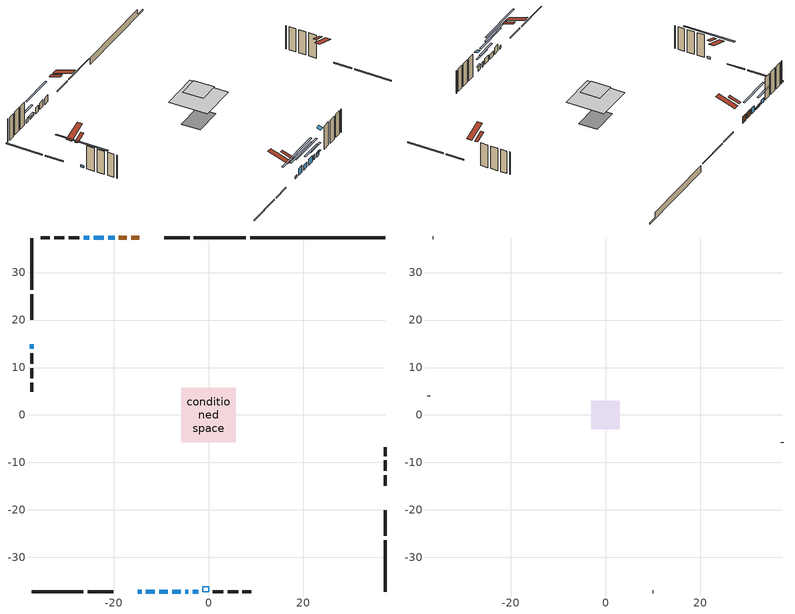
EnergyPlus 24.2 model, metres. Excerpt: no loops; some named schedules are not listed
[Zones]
conditioned space
 floor adiabatic (AdiabaticFloorConstruction): -5.78,-5.78 -5.78,5.78 5.78,5.78 5.78,-5.78 z6.1
 floor foundation (Slab1 construction): -4.27,-2.86 -4.27,2.86 4.27,2.86 4.27,-2.86 z-0.86
 wall outside (RimJoist1 construction): 7.86,37.29 -3.06,37.29 / -37.29,-37.29 -26.37,-37.29 / -37.29,37.29 -37.29,26.37 / 37.29,-37.29 37.29,-26.37 z1.22:1.52
 wall outside (RimJoist3 construction): -3.99,37.29 -9.33,37.29 / -25.44,-37.29 -20.1,-37.29 / -37.29,25.44 -37.29,20.1 / 37.29,-25.44 37.29,-20.1 z1.22:1.52
 wall outside (AdiabaticWallConstruction 1): -14.57,37.29 -16.25,37.29 / -17.18,37.29 -18.86,37.29 z1.22:3.25
 wall outside (AdiabaticWallConstruction): -19.79,37.29 -21.11,37.29 / -7.65,-37.29 -5.82,-37.29 z1.22:3.05; -14.86,-37.29 -14.1,-37.29 z1.22:1.98; -37.29,14.86 -37.29,13.94 z1.22:1.83; -13.17,-37.29 -11.34,-37.29 z1.22:3.35; -10.41,-37.29 -8.58,-37.29 z1.22:2.74; -22.03,37.29 -24.17,37.29 z1.22:1.78; -4.9,-37.29 -4.29,-37.29 z1.22:2.75; -25.1,37.29 -26.32,37.29 / -3.36,-37.29 -2.14,-37.29 z1.22:2.44
 wall outside (Wall1 construction): -27.25,37.29 -29.44,37.29 / 0.94,-37.29 3.14,-37.29 / -37.29,13.02 -37.29,10.82 / 37.29,-14.86 37.29,-12.66 z1.22:8.54
 wall outside (Wall2 construction): -30.37,37.29 -32.53,37.29 / 4.07,-37.29 6.23,-37.29 / -37.29,9.89 -37.29,7.73 / 37.29,-11.73 37.29,-9.57 z1.22:8.54
 wall outside (Wall3 construction): -33.46,37.29 -35.33,37.29 / 7.16,-37.29 9.02,-37.29 / -37.29,6.8 -37.29,4.93 / 37.29,-8.64 37.29,-6.78 z1.22:8.54
 wall foundation (FoundationWall1 construction): 8.79,37.29,-0.86 8.79,37.29,1.22 34.44,37.29,1.22 34.44,37.29,-0.38 37.29,37.29,-0.38 37.29,37.29,-0.86
 window (WindowConstruction): -19.79,37.29 -21.11,37.29 z1.22:3.05
 window (WindowConstruction 8): -14.86,-37.29 -14.1,-37.29 z1.22:1.98
 window (WindowConstruction 9): -37.29,14.86 -37.29,13.95 z1.22:1.83
 window (WindowConstruction 1): -13.17,-37.29 -11.34,-37.29 z1.22:3.35
 window (WindowConstruction 2): -10.41,-37.29 -8.58,-37.29 z1.22:2.74
 window (WindowConstruction 3): -22.04,37.29 -24.17,37.29 z1.22:1.78
 window (WindowConstruction 4): -7.65,-37.29 -5.82,-37.29 z1.22:3.05
 window (WindowConstruction 5): -4.9,-37.29 -4.29,-37.29 z1.22:2.74
 window (WindowConstruction 6): -25.1,37.29 -26.32,37.29 z1.22:2.44
 window (WindowConstruction 7): -3.36,-37.29 -2.14,-37.29 z1.22:2.44
 door (Door): -14.57,37.29 -16.25,37.29 z1.22:3.25
 door (Door 1): -17.18,37.29 -18.86,37.29 z1.22:3.25
 ceiling adiabatic (AdiabaticFloorConstruction): 5.78,-5.78 5.78,5.78 -5.78,5.78 -5.78,-5.78 z6.1
 roof outside (Roof2 construction): -13.64,37.29,8.54 -13.64,33.88,9.67 -12.74,33.88,9.67 -12.74,37.29,8.54; -15.79,-37.29,8.54 -15.79,-33.88,9.67 -16.69,-33.88,9.67 -16.69,-37.29,8.54; -37.29,15.79,8.54 -33.88,15.79,9.67 -33.88,16.69,9.67 -37.29,16.69,8.54; 37.29,-15.79,8.54 33.88,-15.79,9.67 33.88,-16.69,9.67 37.29,-16.69,8.54
 roof outside (AdiabaticRoofConstruction): 0.01,-37.29,8.53 0.01,-36.13,8.92 -1.21,-36.13,8.92 -1.21,-37.29,8.53
 skylight (SkylightConstruction): 0.01,-37.29,8.54 0.01,-36.13,8.92 -1.21,-36.13,8.92 -1.21,-37.29,8.54
attic - vented
 floor to conditioned space (Floor1 construction Reversed): -3.03,-3.03 -3.03,3.03 3.03,3.03 3.03,-3.03 z8.54
 wall outside (Wall4 construction): -36.26,37.29 -36.36,37.29 / 9.95,-37.29 10.05,-37.29 / -37.29,4 -37.29,3.91 / 37.29,-5.85 37.29,-5.75 z1.22:8.54
 roof outside (Roof1 construction): -11.81,37.29,8.54 -11.81,31.39,10.5 -10.26,31.39,10.5 -10.26,37.29,8.54; -17.61,-37.29,8.54 -17.61,-31.39,10.5 -19.17,-31.39,10.5 -19.17,-37.29,8.54; -37.29,17.61,8.54 -31.39,17.61,10.5 -31.39,19.17,10.5 -37.29,19.17,8.54; 37.29,-17.61,8.54 31.39,-17.61,10.5 31.39,-19.17,10.5 37.29,-19.17,8.54
shading: -25.84,37.29 -15.06,37.29 -15.06,37.7 -25.84,37.7 z7.78; -6.73,-37.29 -22.23,-37.29 -22.23,-37.7 -6.73,-37.7 z9.35; -37.29,6.58 -37.29,22.23 -37.7,22.23 -37.7,6.58 z9.2; -6.61,-37.29 -17.9,-37.29 -17.9,-37.7 -6.61,-37.7 z8.08; -3.85,-37.29 -15.14,-37.29 -15.14,-37.7 -3.85,-37.7 z7.47; -24.37,37.29 -21.83,37.29 -21.83,37.7 -24.37,37.7 z1.98; -3.45,-37.29 -10.02,-37.29 -10.02,-37.7 -3.45,-37.7 z5.42; -1.91,-37.29 -7.27,-37.29 -7.27,-37.7 -1.91,-37.7 z5.12; -28.69,37.29 -22.73,37.29 -22.73,37.7 -28.69,37.7 z4.81; -1.94,-37.29 -3.56,-37.29 -3.56,-37.7 -1.94,-37.7 z2.64
[Building]
Building 1: Terrain=Suburbs
[Site:Location]
Toronto Intl AP_ON: Latitude {deg}=43.68; Longitude {deg}=-79.63; Time Zone {hr}=-5; Elevation {m}=173; Keep Site Location Information=Yes
[Site:GroundTemperature:Shallow]
4.59119, 2.66285, 2.50842, 3.42352, 7.09712, 10.7536, 13.9236, 15.9317, 16.1023, 14.4691, 11.3799, 7.83558
[Site:WaterMainsTemperature]
Calculation Method=Schedule; Temperature Schedule=mains temperature schedule
[Material] Roughness=Rough; Thermal Absorptance=0.9
Name | Thickness {m} | Conductivity {W/m-K} | Density {kg/m3} | Specific Heat {J/kg-K} | Solar Absorptance | Visible Absorptance
asphalt or fiberglass shingles | 0.00635 | 0.162714 | 1121.4 | 1465.45 | 0.4 | 0.4
asphalt or fiberglass shingles 1 | 0.00635 | 0.162714 | 1121.4 | 1465.45 | 0.7 | 0.7
ceiling loosefill ins | 0.0846667 | 0.0480833 | 16.02 | 1046.75 | 0.7 | 0.7
ceiling stud and cavity | 0.1397 | 0.111585 | 65.682 | 1177.47 | 0.7 | 0.7
concrete 4.0 in. | 0.1016 | 1.803125 | 2242.8 | 837.4 | 0.7 | 0.7
concrete 8.0 in. | 0.2032 | 1.803125 | 2242.8 | 837.4 | 0.7 | 0.7
door material | 0.04445 | 0.053851 | 512.64 | 1214.23 | 0.7 | 0.7
exterior vertical ins | 0.0125104 | 0.029427 | 32.04 | 1214.23 | 0.7 | 0.7
floor covering | 0.0127 | 0.0433444 | 54.468 | 1339.84 | 0.6 | 0.6
floor rigid ins; roof rigid ins 1; wall rigid ins | 0.512978 | 0.029427 | 32.04 | 1214.23 | 0.7 | 0.7
floor stud and cavity | 0.1397 | 1.75129 | 37.0049 | 1207.88 | 0.7 | 0.7
furniture material conditioned space 1 | 0.1524 | 0.115458 | 640.8 | 1214.23 | 0.6 | 0.6
gypsum board | 0.0127 | 0.160291 | 801 | 837.4 | 0.6 | 0.6
gypsum board 1 | 0.0127 | 0.160291 | 801 | 837.4 | 0.7 | 0.7
osb sheathing 0.5 in. | 0.0127 | 0.115458 | 512.64 | 1214.23 | 0.7 | 0.7
osb sheathing 0.75 in. | 0.01905 | 0.115458 | 512.64 | 1214.23 | 0.7 | 0.7
osb sheathing 2.0 in. | 0.0508 | 0.115458 | 512.64 | 1214.23 | 0.7 | 0.7
rim joist stud and cavity | 0.0508 | 0.177588 | 50.32683 | 1063.81 | 0.6 | 0.6
rim joist stud and cavity 1 | 0.0508 | 0.029095 | 125.044 | 1163.47 | 0.6 | 0.6
roof rigid ins | 0.051816 | 0.029427 | 32.04 | 1214.23 | 0.7 | 0.7
roof stud and cavity | 0.2032 | 1.16821 | 78.34581 | 1123.46 | 0.7 | 0.7
roof stud and cavity 1 | 0.18415 | 1.78685 | 37.0049 | 1207.88 | 0.6 | 0.6
wall stud and cavity | 0.1397 | 0.116162 | 139.0536 | 1170.24 | 0.7 | 0.7
wall stud and cavity 1 | 0.1397 | 0.116675 | 139.0536 | 1170.24 | 0.7 | 0.7
wall stud and cavity 2 | 0.1397 | 0.117539 | 139.0536 | 1170.24 | 0.7 | 0.7
wall stud and cavity 3 | 0.0889 | 6.9971 | 50.32683 | 1063.81 | 0.6 | 0.6
wall stud and cavity 4 | 0.0889 | 0.380278 | 52.3479 | 1209.89 | 0.7 | 0.7
wall stud and cavity 5 | 0.0889 | 0.391764 | 83.0341 | 1211.67 | 0.7 | 0.7
wood siding | 0.0254 | 0.102417 | 544.68 | 1172.36 | 0.4 | 0.4
wood siding 1 | 0.00254 | 0.102417 | 544.68 | 1172.36 | 0.4 | 0.4
wood siding 2; wood siding 3; wood siding 4 | 0.0254 | 0.102417 | 544.68 | 1172.36 | 0.7 | 0.7
[WindowMaterial:SimpleGlazingSystem]
Name | U-Factor {W/m2-K} | Solar Heat Gain Coefficient
SkylightMaterial | 2.39311 | 0.6689
WindowMaterial | 2.90032 | 0.68
WindowMaterial 1 | 2.90486 | 0.61
WindowMaterial 2 | 2.89408 | 0.69
WindowMaterial 3 | 2.963916 | 0.63
WindowMaterial 4 | 2.8867 | 0.7
WindowMaterial 5 | 2.961077 | 0.63
WindowMaterial 6 | 2.92076 | 0.67
WindowMaterial 7 | 4.15289 | 0.66
WindowMaterial 8 | 4.20853 | 0.66
[Construction]
AdiabaticFloorConstruction: floor stud and cavity, floor rigid ins, osb sheathing 0.75 in., floor covering
AdiabaticRoofConstruction: asphalt or fiberglass shingles 1, roof rigid ins 1, osb sheathing 0.75 in., roof stud and cavity 1
AdiabaticWallConstruction: wood siding 3, wall rigid ins, wall stud and cavity 4, gypsum board
AdiabaticWallConstruction 1: wood siding 4, wall rigid ins, wall stud and cavity 4, gypsum board
Door; Door 1: door material
Floor1 construction Reversed: gypsum board, ceiling stud and cavity, ceiling loosefill ins
FoundationWall1 construction: concrete 8.0 in., gypsum board 1
furniture construction conditioned space 1: furniture material conditioned space 1
PartitionWallConstruction: gypsum board, wall stud and cavity 5, gypsum board
RimJoist1 construction: wood siding 2, rim joist stud and cavity
RimJoist3 construction: wood siding 2, osb sheathing 2.0 in., rim joist stud and cavity 1
Roof1 construction: asphalt or fiberglass shingles
Roof2 construction: asphalt or fiberglass shingles, roof rigid ins, osb sheathing 0.75 in., roof stud and cavity, gypsum board
SkylightConstruction: SkylightMaterial
Slab1 construction: concrete 4.0 in.
Wall1 construction: wood siding, osb sheathing 0.5 in., wall stud and cavity, gypsum board
Wall2 construction: wood siding, osb sheathing 0.5 in., wall stud and cavity 1, gypsum board
Wall3 construction: wood siding, osb sheathing 0.5 in., wall stud and cavity 2, gypsum board
Wall4 construction: wood siding 1, wall stud and cavity 3
WindowConstruction: WindowMaterial
WindowConstruction 1: WindowMaterial 1
WindowConstruction 2: WindowMaterial 2
WindowConstruction 3: WindowMaterial 3
WindowConstruction 4: WindowMaterial 4
WindowConstruction 5: WindowMaterial 5
WindowConstruction 6; WindowConstruction 7: WindowMaterial 6
WindowConstruction 8: WindowMaterial 7
WindowConstruction 9: WindowMaterial 8
[Zone] Multiplier=1; Part of Total Floor Area=Yes
Name | Volume {m3}
attic - vented | 11.6748
conditioned space | 452.4
[Space]
Name | Zone | Volume {m3}
attic - vented 1 | attic - vented | 11.6748
conditioned space 1 | conditioned space | 452.4
[ZoneInfiltration:EffectiveLeakageArea]
infil attic - vented 1: Zone or Space=attic - vented 1; Schedule=Always On Discrete; Effective Air Leakage Area {cm2}=1514.9; Stack Coefficient=0.00064529; Wind Coefficient=1.71632e-05
[ZoneMixing]
whole house fan mix: Zone or Space=attic - vented; Schedule=Always On Continuous; Design Flow Rate Calculation Method=Flow/Zone; Design Flow Rate {m3/s}=0; Source Zone or Space=conditioned space
[SurfaceProperty:ExposedFoundationPerimeter]
Slab1: Exposed Perimeter Calculation Method=TotalExposedPerimeter; Total Exposed Perimeter {m}=28.5
[InternalMass] Zone or ZoneList=conditioned space; Space or SpaceList=conditioned space 1
Name | Construction | Surface Area {m2}
furniture mass conditioned space 1 | furniture construction conditioned space 1 | 73.04
partition wall mass | PartitionWallConstruction | 182.6
[Lights]
interior lighting: Zone or ZoneList or Space or SpaceList=conditioned space 1; Schedule=interior lighting schedule; Design Level Calculation Method=LightingLevel; Lighting Level {W}=343.2; Return Air Fraction=0; Fraction Radiant=0.6; Fraction Visible=0.2; Fraction Replaceable=1
[People]
occupants: Zone or ZoneList or Space or SpaceList=conditioned space 1; Number of People Schedule=occupants schedule; Number of People Calculation Method=People; Number of People=3; Fraction Radiant=0.314171; Sensible Heat Fraction=0.56303; Activity Level Schedule=occupants activity schedule; Carbon Dioxide Generation Rate {m3/s-W}=0; Enable ASHRAE 55 Comfort Warnings=No; Mean Radiant Temperature Calculation Type=EnclosureAveraged
[ElectricEquipment] Zone or ZoneList or Space or SpaceList=conditioned space 1; Design Level Calculation Method=EquipmentLevel
Name | Schedule | Design Level {W} | Fraction Latent | Fraction Radiant | Fraction Lost
clothes dryer | clothes dryer schedule | 140.772 | 0.015 | 0.081 | 0.85
clothes washer | clothes washer schedule | 32.1985 | 0.03 | 0.162 | 0.7
cooking range | cooking range schedule | 215.147 | 0.08 | 0.432 | 0.2
dishwasher | dishwasher schedule | 66.8632 | 0.3 | 0.18 | 0.4
fridge | fridge schedule | 72.9452 | 0 | 0.6 | 0
mech vent bath fan 0 | mech vent bath fan 0 schedule | 50.2 | 0 | 0 | 1
mech vent house fan | mech vent house fan schedule | 0.95 | 0 | 0 | 1
mech vent house fan cfis | mech vent house fan cfis schedule | 0 | 0 | 0 | 0
mech vent range fan 0 | mech vent range fan 0 schedule | 57 | 0 | 0 | 1
misc plug loads | misc plug loads schedule | 494.7 | 0.045 | 0.513 | 0.1
whole house fan | Always On Discrete | 0 | 0 | 0 | 1
[OtherEquipment] Zone or ZoneList or Space or SpaceList=conditioned space 1; Design Level Calculation Method=EquipmentLevel
Name | Fuel Type | Schedule | Design Level {W} | Fraction Latent | Fraction Radiant | Fraction Lost
clothes dryer 1 | Electricity | clothes dryer schedule | 0 | 0.015 | 0.081 | 0.85
cooking range 1 | Electricity | cooking range schedule | 0 | 0.08 | 0.432 | 0.2
general water use latent | None | general water use schedule | 62.594 | 1 | 0 | 0
general water use sensible | None | general water use schedule | -61.6891 | 0 | 0.6 | 0
mech vent house fan latent load | None | Always On Discrete | 0 | 1 | 0 | 0
mech vent house fan sensible load | None | Always On Discrete | 0 | 0 | 0 | 0
water heater energy adjustment1 | NaturalGas | Always On Discrete | 0.01 | 0 | 0 | 1
[ZoneInfiltration:DesignFlowRate] Zone or ZoneList or Space or SpaceList=conditioned space 1; Schedule=Always On Discrete; Design Flow Rate Calculation Method=Flow/Zone; Design Flow Rate {m3/s}=0
infil flow; natural vent flow; whole house fan flow
[Foundation:Kiva]
Foundation Kiva 1: Initial Indoor Air Temperature {C}=18; Wall Height Above Grade {m}=1.21999; Wall Depth Below Slab {m}=0.2032; Custom Block Material Name 1=exterior vertical ins; Custom Block Depth 1 {m}=2.07999; Custom Block X Position 1 {m}=0.2159; Custom Block Z Position 1 {m}=0
[Foundation:Kiva:Settings]
Soil Conductivity {W/m-K}=0.849921; Soil Density {kg/m3}=1842.3; Soil Specific Heat {J/kg-K}=418.7; Ground Solar Absorptivity=0.9; Ground Thermal Absorptivity=0.9; Ground Surface Roughness {m}=0.03; Far-Field Width {m}=40; Deep-Ground Boundary Condition=ZeroFlux; Deep-Ground Depth {m}=40; Minimum Cell Dimension {m}=0.2; Maximum Cell Growth Coefficient=3; Simulation Timestep=Timestep
[Exterior:Lights]
exterior lighting: Schedule=exterior lighting schedule; Design Level {W}=75.6
[Schedule:Constant]
Name | Hourly Value
Always On Continuous; mech vent house fan schedule; mech vent house fan cfis schedule; Always On Discrete | 1
occupants activity schedule | 117.228
fridge schedule | 0
[Schedule:Week:Daily]
interior lighting schedule Week Rule - Jan1-Jan27: interior lighting schedule day, interior lighting schedule day, interior lighting schedule day, interior lighting schedule day, interior lighting schedule day, interior lighting schedule day, interior lighting schedule day, interior lighting schedule default day, interior lighting schedule default day, interior lighting schedule default day, interior lighting schedule default day, interior lighting schedule default day
interior lighting schedule Week Rule - Jan28-Feb3: interior lighting schedule day, interior lighting schedule day, interior lighting schedule day, interior lighting schedule day, interior lighting schedule day 1, interior lighting schedule day 1, interior lighting schedule day 1, interior lighting schedule default day, interior lighting schedule default day, interior lighting schedule default day, interior lighting schedule default day, interior lighting schedule default day
interior lighting schedule Week Rule - Feb4-Feb24: interior lighting schedule day 1, interior lighting schedule day 1, interior lighting schedule day 1, interior lighting schedule day 1, interior lighting schedule day 1, interior lighting schedule day 1, interior lighting schedule day 1, interior lighting schedule default day, interior lighting schedule default day, interior lighting schedule default day, interior lighting schedule default day, interior lighting schedule default day
interior lighting schedule Week Rule - Feb25-Mar3: interior lighting schedule day 1, interior lighting schedule day 1, interior lighting schedule day 1, interior lighting schedule day 1, interior lighting schedule day 2, interior lighting schedule day 2, interior lighting schedule day 2, interior lighting schedule default day, interior lighting schedule default day, interior lighting schedule default day, interior lighting schedule default day, interior lighting schedule default day
interior lighting schedule Week Rule - Mar4-Mar31: interior lighting schedule day 2, interior lighting schedule day 2, interior lighting schedule day 2, interior lighting schedule day 2, interior lighting schedule day 2, interior lighting schedule day 2, interior lighting schedule day 2, interior lighting schedule default day, interior lighting schedule default day, interior lighting schedule default day, interior lighting schedule default day, interior lighting schedule default day
interior lighting schedule Week Rule - Apr1-Apr28: interior lighting schedule day 3, interior lighting schedule day 3, interior lighting schedule day 3, interior lighting schedule day 3, interior lighting schedule day 3, interior lighting schedule day 3, interior lighting schedule day 3, interior lighting schedule default day, interior lighting schedule default day, interior lighting schedule default day, interior lighting schedule default day, interior lighting schedule default day
interior lighting schedule Week Rule - Apr29-May5: interior lighting schedule day 3, interior lighting schedule day 3, interior lighting schedule day 4, interior lighting schedule day 4, interior lighting schedule day 4, interior lighting schedule day 4, interior lighting schedule day 4, interior lighting schedule default day, interior lighting schedule default day, interior lighting schedule default day, interior lighting schedule default day, interior lighting schedule default day
interior lighting schedule Week Rule - May6-May26: interior lighting schedule day 4, interior lighting schedule day 4, interior lighting schedule day 4, interior lighting schedule day 4, interior lighting schedule day 4, interior lighting schedule day 4, interior lighting schedule day 4, interior lighting schedule default day, interior lighting schedule default day, interior lighting schedule default day, interior lighting schedule default day, interior lighting schedule default day
interior lighting schedule Week Rule - May27-Jun2: interior lighting schedule day 4, interior lighting schedule day 4, interior lighting schedule day 4, interior lighting schedule day 4, interior lighting schedule day 4, interior lighting schedule day 5, interior lighting schedule day 5, interior lighting schedule default day, interior lighting schedule default day, interior lighting schedule default day, interior lighting schedule default day, interior lighting schedule default day
interior lighting schedule Week Rule - Jun3-Jun30: interior lighting schedule day 5, interior lighting schedule day 5, interior lighting schedule day 5, interior lighting schedule day 5, interior lighting schedule day 5, interior lighting schedule day 5, interior lighting schedule day 5, interior lighting schedule default day, interior lighting schedule default day, interior lighting schedule default day, interior lighting schedule default day, interior lighting schedule default day
interior lighting schedule Week Rule - Jul1-Jul28: interior lighting schedule day 6, interior lighting schedule day 6, interior lighting schedule day 6, interior lighting schedule day 6, interior lighting schedule day 6, interior lighting schedule day 6, interior lighting schedule day 6, interior lighting schedule default day, interior lighting schedule default day, interior lighting schedule default day, interior lighting schedule default day, interior lighting schedule default day
interior lighting schedule Week Rule - Jul29-Aug4: interior lighting schedule day 6, interior lighting schedule day 6, interior lighting schedule day 6, interior lighting schedule day 7, interior lighting schedule day 7, interior lighting schedule day 7, interior lighting schedule day 7, interior lighting schedule default day, interior lighting schedule default day, interior lighting schedule default day, interior lighting schedule default day, interior lighting schedule default day
interior lighting schedule Week Rule - Aug5-Aug25: interior lighting schedule day 7, interior lighting schedule day 7, interior lighting schedule day 7, interior lighting schedule day 7, interior lighting schedule day 7, interior lighting schedule day 7, interior lighting schedule day 7, interior lighting schedule default day, interior lighting schedule default day, interior lighting schedule default day, interior lighting schedule default day, interior lighting schedule default day
interior lighting schedule Week Rule - Aug26-Sep1: interior lighting schedule day 7, interior lighting schedule day 7, interior lighting schedule day 7, interior lighting schedule day 7, interior lighting schedule day 7, interior lighting schedule day 7, interior lighting schedule day 8, interior lighting schedule default day, interior lighting schedule default day, interior lighting schedule default day, interior lighting schedule default day, interior lighting schedule default day
interior lighting schedule Week Rule - Sep2-Sep29: interior lighting schedule day 8, interior lighting schedule day 8, interior lighting schedule day 8, interior lighting schedule day 8, interior lighting schedule day 8, interior lighting schedule day 8, interior lighting schedule day 8, interior lighting schedule default day, interior lighting schedule default day, interior lighting schedule default day, interior lighting schedule default day, interior lighting schedule default day
interior lighting schedule Week Rule - Sep30-Oct6: interior lighting schedule day 8, interior lighting schedule day 9, interior lighting schedule day 9, interior lighting schedule day 9, interior lighting schedule day 9, interior lighting schedule day 9, interior lighting schedule day 9, interior lighting schedule default day, interior lighting schedule default day, interior lighting schedule default day, interior lighting schedule default day, interior lighting schedule default day
interior lighting schedule Week Rule - Oct7-Oct27: interior lighting schedule day 9, interior lighting schedule day 9, interior lighting schedule day 9, interior lighting schedule day 9, interior lighting schedule day 9, interior lighting schedule day 9, interior lighting schedule day 9, interior lighting schedule default day, interior lighting schedule default day, interior lighting schedule default day, interior lighting schedule default day, interior lighting schedule default day
interior lighting schedule Week Rule - Oct28-Nov3: interior lighting schedule day 9, interior lighting schedule day 9, interior lighting schedule day 9, interior lighting schedule day 9, interior lighting schedule day 10, interior lighting schedule day 10, interior lighting schedule day 10, interior lighting schedule default day, interior lighting schedule default day, interior lighting schedule default day, interior lighting schedule default day, interior lighting schedule default day
interior lighting schedule Week Rule - Nov4-Nov24: interior lighting schedule day 10, interior lighting schedule day 10, interior lighting schedule day 10, interior lighting schedule day 10, interior lighting schedule day 10, interior lighting schedule day 10, interior lighting schedule day 10, interior lighting schedule default day, interior lighting schedule default day, interior lighting schedule default day, interior lighting schedule default day, interior lighting schedule default day
interior lighting schedule Week Rule - Nov25-Dec1: interior lighting schedule day 10, interior lighting schedule day 10, interior lighting schedule day 10, interior lighting schedule day 10, interior lighting schedule day 10, interior lighting schedule day 10, interior lighting schedule day 11, interior lighting schedule default day, interior lighting schedule default day, interior lighting schedule default day, interior lighting schedule default day, interior lighting schedule default day
interior lighting schedule Week Rule - Dec2-Dec31: interior lighting schedule day 11, interior lighting schedule day 11, interior lighting schedule day 11, interior lighting schedule day 11, interior lighting schedule day 11, interior lighting schedule day 11, interior lighting schedule day 11, interior lighting schedule default day, interior lighting schedule default day, interior lighting schedule default day, interior lighting schedule default day, interior lighting schedule default day
occupants schedule Week Rule - Jan1-Dec31: occupants schedule day, occupants schedule day, occupants schedule day, occupants schedule day, occupants schedule day, occupants schedule day, occupants schedule day, occupants schedule default day, occupants schedule default day, occupants schedule default day, occupants schedule default day, occupants schedule default day
clothes dryer schedule Week Rule - Jan1-Dec31: clothes dryer schedule day, clothes dryer schedule day, clothes dryer schedule day, clothes dryer schedule day, clothes dryer schedule day, clothes dryer schedule day, clothes dryer schedule day, clothes dryer schedule default day, clothes dryer schedule default day, clothes dryer schedule default day, clothes dryer schedule default day, clothes dryer schedule default day
clothes washer schedule Week Rule - Jan1-Dec31: clothes washer schedule day, clothes washer schedule day, clothes washer schedule day, clothes washer schedule day, clothes washer schedule day, clothes washer schedule day, clothes washer schedule day, clothes washer schedule default day, clothes washer schedule default day, clothes washer schedule default day, clothes washer schedule default day, clothes washer schedule default day
cooking range schedule Week Rule - Jan1-Dec31: cooking range schedule day, cooking range schedule day, cooking range schedule day, cooking range schedule day, cooking range schedule day, cooking range schedule day, cooking range schedule day, cooking range schedule default day, cooking range schedule default day, cooking range schedule default day, cooking range schedule default day, cooking range schedule default day
dishwasher schedule Week Rule - Jan1-Dec31: dishwasher schedule day, dishwasher schedule day, dishwasher schedule day, dishwasher schedule day, dishwasher schedule day, dishwasher schedule day, dishwasher schedule day, dishwasher schedule default day, dishwasher schedule default day, dishwasher schedule default day, dishwasher schedule default day, dishwasher schedule default day
mech vent bath fan 0 schedule Week Rule - Jan1-Dec31: mech vent bath fan 0 schedule day, mech vent bath fan 0 schedule day, mech vent bath fan 0 schedule day, mech vent bath fan 0 schedule day, mech vent bath fan 0 schedule day, mech vent bath fan 0 schedule day, mech vent bath fan 0 schedule day, mech vent bath fan 0 schedule default day, mech vent bath fan 0 schedule default day, mech vent bath fan 0 schedule default day, mech vent bath fan 0 schedule default day, mech vent bath fan 0 schedule default day
mech vent range fan 0 schedule Week Rule - Jan1-Dec31: mech vent range fan 0 schedule day, mech vent range fan 0 schedule day, mech vent range fan 0 schedule day, mech vent range fan 0 schedule day, mech vent range fan 0 schedule day, mech vent range fan 0 schedule day, mech vent range fan 0 schedule day, mech vent range fan 0 schedule default day, mech vent range fan 0 schedule default day, mech vent range fan 0 schedule default day, mech vent range fan 0 schedule default day, mech vent range fan 0 schedule default day
misc plug loads schedule Week Rule - Jan1-Dec31: misc plug loads schedule day, misc plug loads schedule day, misc plug loads schedule day, misc plug loads schedule day, misc plug loads schedule day, misc plug loads schedule day, misc plug loads schedule day, misc plug loads schedule default day, misc plug loads schedule default day, misc plug loads schedule default day, misc plug loads schedule default day, misc plug loads schedule default day
general water use schedule Week Rule - Jan1-Dec31: general water use schedule day, general water use schedule day, general water use schedule day, general water use schedule day, general water use schedule day, general water use schedule day, general water use schedule day, general water use schedule default day, general water use schedule default day, general water use schedule default day, general water use schedule default day, general water use schedule default day
exterior lighting schedule Week Rule - Jan1-Jan27: exterior lighting schedule day, exterior lighting schedule day, exterior lighting schedule day, exterior lighting schedule day, exterior lighting schedule day, exterior lighting schedule day, exterior lighting schedule day, exterior lighting schedule default day, exterior lighting schedule default day, exterior lighting schedule default day, exterior lighting schedule default day, exterior lighting schedule default day
exterior lighting schedule Week Rule - Jan28-Feb3: exterior lighting schedule day, exterior lighting schedule day, exterior lighting schedule day, exterior lighting schedule day, exterior lighting schedule day 1, exterior lighting schedule day 1, exterior lighting schedule day 1, exterior lighting schedule default day, exterior lighting schedule default day, exterior lighting schedule default day, exterior lighting schedule default day, exterior lighting schedule default day
exterior lighting schedule Week Rule - Feb4-Feb24: exterior lighting schedule day 1, exterior lighting schedule day 1, exterior lighting schedule day 1, exterior lighting schedule day 1, exterior lighting schedule day 1, exterior lighting schedule day 1, exterior lighting schedule day 1, exterior lighting schedule default day, exterior lighting schedule default day, exterior lighting schedule default day, exterior lighting schedule default day, exterior lighting schedule default day
exterior lighting schedule Week Rule - Feb25-Mar3: exterior lighting schedule day 1, exterior lighting schedule day 1, exterior lighting schedule day 1, exterior lighting schedule day 1, exterior lighting schedule day 2, exterior lighting schedule day 2, exterior lighting schedule day 2, exterior lighting schedule default day, exterior lighting schedule default day, exterior lighting schedule default day, exterior lighting schedule default day, exterior lighting schedule default day
exterior lighting schedule Week Rule - Mar4-Mar31: exterior lighting schedule day 2, exterior lighting schedule day 2, exterior lighting schedule day 2, exterior lighting schedule day 2, exterior lighting schedule day 2, exterior lighting schedule day 2, exterior lighting schedule day 2, exterior lighting schedule default day, exterior lighting schedule default day, exterior lighting schedule default day, exterior lighting schedule default day, exterior lighting schedule default day
exterior lighting schedule Week Rule - Apr1-Apr28: exterior lighting schedule day 3, exterior lighting schedule day 3, exterior lighting schedule day 3, exterior lighting schedule day 3, exterior lighting schedule day 3, exterior lighting schedule day 3, exterior lighting schedule day 3, exterior lighting schedule default day, exterior lighting schedule default day, exterior lighting schedule default day, exterior lighting schedule default day, exterior lighting schedule default day
exterior lighting schedule Week Rule - Apr29-May5: exterior lighting schedule day 3, exterior lighting schedule day 3, exterior lighting schedule day 4, exterior lighting schedule day 4, exterior lighting schedule day 4, exterior lighting schedule day 4, exterior lighting schedule day 4, exterior lighting schedule default day, exterior lighting schedule default day, exterior lighting schedule default day, exterior lighting schedule default day, exterior lighting schedule default day
exterior lighting schedule Week Rule - May6-May26: exterior lighting schedule day 4, exterior lighting schedule day 4, exterior lighting schedule day 4, exterior lighting schedule day 4, exterior lighting schedule day 4, exterior lighting schedule day 4, exterior lighting schedule day 4, exterior lighting schedule default day, exterior lighting schedule default day, exterior lighting schedule default day, exterior lighting schedule default day, exterior lighting schedule default day
exterior lighting schedule Week Rule - May27-Jun2: exterior lighting schedule day 4, exterior lighting schedule day 4, exterior lighting schedule day 4, exterior lighting schedule day 4, exterior lighting schedule day 4, exterior lighting schedule day 5, exterior lighting schedule day 5, exterior lighting schedule default day, exterior lighting schedule default day, exterior lighting schedule default day, exterior lighting schedule default day, exterior lighting schedule default day
exterior lighting schedule Week Rule - Jun3-Jun30: exterior lighting schedule day 5, exterior lighting schedule day 5, exterior lighting schedule day 5, exterior lighting schedule day 5, exterior lighting schedule day 5, exterior lighting schedule day 5, exterior lighting schedule day 5, exterior lighting schedule default day, exterior lighting schedule default day, exterior lighting schedule default day, exterior lighting schedule default day, exterior lighting schedule default day
exterior lighting schedule Week Rule - Jul1-Jul28: exterior lighting schedule day 6, exterior lighting schedule day 6, exterior lighting schedule day 6, exterior lighting schedule day 6, exterior lighting schedule day 6, exterior lighting schedule day 6, exterior lighting schedule day 6, exterior lighting schedule default day, exterior lighting schedule default day, exterior lighting schedule default day, exterior lighting schedule default day, exterior lighting schedule default day
exterior lighting schedule Week Rule - Jul29-Aug4: exterior lighting schedule day 6, exterior lighting schedule day 6, exterior lighting schedule day 6, exterior lighting schedule day 7, exterior lighting schedule day 7, exterior lighting schedule day 7, exterior lighting schedule day 7, exterior lighting schedule default day, exterior lighting schedule default day, exterior lighting schedule default day, exterior lighting schedule default day, exterior lighting schedule default day
exterior lighting schedule Week Rule - Aug5-Aug25: exterior lighting schedule day 7, exterior lighting schedule day 7, exterior lighting schedule day 7, exterior lighting schedule day 7, exterior lighting schedule day 7, exterior lighting schedule day 7, exterior lighting schedule day 7, exterior lighting schedule default day, exterior lighting schedule default day, exterior lighting schedule default day, exterior lighting schedule default day, exterior lighting schedule default day
[Schedule:Year]
interior lighting schedule: interior lighting schedule Week Rule - Jan1-Jan27, 1, 1, 1, 27, interior lighting schedule Week Rule - Jan28-Feb3, 1, 28, 2, 3, interior lighting schedule Week Rule - Feb4-Feb24, 2, 4, 2, 24, interior lighting schedule Week Rule - Feb25-Mar3, 2, 25, 3, 3, interior lighting schedule Week Rule - Mar4-Mar31, 3, 4, 3, 31, interior lighting schedule Week Rule - Apr1-Apr28, 4, 1, 4, 28, interior lighting schedule Week Rule - Apr29-May5, 4, 29, 5, 5, interior lighting schedule Week Rule - May6-May26, 5, 6, 5, 26, interior lighting schedule Week Rule - May27-Jun2, 5, 27, 6, 2, interior lighting schedule Week Rule - Jun3-Jun30, 6, 3, 6, 30, interior lighting schedule Week Rule - Jul1-Jul28, 7, 1, 7, 28, interior lighting schedule Week Rule - Jul29-Aug4, 7, 29, 8, 4, interior lighting schedule Week Rule - Aug5-Aug25, 8, 5, 8, 25, interior lighting schedule Week Rule - Aug26-Sep1, 8, 26, 9, 1, interior lighting schedule Week Rule - Sep2-Sep29, 9, 2, 9, 29, interior lighting schedule Week Rule - Sep30-Oct6, 9, 30, 10, 6, interior lighting schedule Week Rule - Oct7-Oct27, 10, 7, 10, 27, interior lighting schedule Week Rule - Oct28-Nov3, 10, 28, 11, 3, interior lighting schedule Week Rule - Nov4-Nov24, 11, 4, 11, 24, interior lighting schedule Week Rule - Nov25-Dec1, 11, 25, 12, 1, interior lighting schedule Week Rule - Dec2-Dec31, 12, 2, 12, 31
occupants schedule: occupants schedule Week Rule - Jan1-Dec31, 1, 1, 12, 31
clothes dryer schedule: clothes dryer schedule Week Rule - Jan1-Dec31, 1, 1, 12, 31
clothes washer schedule: clothes washer schedule Week Rule - Jan1-Dec31, 1, 1, 12, 31
cooking range schedule: cooking range schedule Week Rule - Jan1-Dec31, 1, 1, 12, 31
dishwasher schedule: dishwasher schedule Week Rule - Jan1-Dec31, 1, 1, 12, 31
mech vent bath fan 0 schedule: mech vent bath fan 0 schedule Week Rule - Jan1-Dec31, 1, 1, 12, 31
mech vent range fan 0 schedule: mech vent range fan 0 schedule Week Rule - Jan1-Dec31, 1, 1, 12, 31
misc plug loads schedule: misc plug loads schedule Week Rule - Jan1-Dec31, 1, 1, 12, 31
general water use schedule: general water use schedule Week Rule - Jan1-Dec31, 1, 1, 12, 31
exterior lighting schedule: exterior lighting schedule Week Rule - Jan1-Jan27, 1, 1, 1, 27, exterior lighting schedule Week Rule - Jan28-Feb3, 1, 28, 2, 3, exterior lighting schedule Week Rule - Feb4-Feb24, 2, 4, 2, 24, exterior lighting schedule Week Rule - Feb25-Mar3, 2, 25, 3, 3, exterior lighting schedule Week Rule - Mar4-Mar31, 3, 4, 3, 31, exterior lighting schedule Week Rule - Apr1-Apr28, 4, 1, 4, 28, exterior lighting schedule Week Rule - Apr29-May5, 4, 29, 5, 5, exterior lighting schedule Week Rule - May6-May26, 5, 6, 5, 26, exterior lighting schedule Week Rule - May27-Jun2, 5, 27, 6, 2, exterior lighting schedule Week Rule - Jun3-Jun30, 6, 3, 6, 30, exterior lighting schedule Week Rule - Jul1-Jul28, 7, 1, 7, 28, exterior lighting schedule Week Rule - Jul29-Aug4, 7, 29, 8, 4, exterior lighting schedule Week Rule - Aug5-Aug25, 8, 5, 8, 25, exterior lighting schedule Week Rule - Aug26-Sep1, 8, 26, 9, 1, exterior lighting schedule Week Rule - Sep2-Sep29, 9, 2, 9, 29, exterior lighting schedule Week Rule - Sep30-Oct6, 9, 30, 10, 6, exterior lighting schedule Week Rule - Oct7-Oct27, 10, 7, 10, 27, exterior lighting schedule Week Rule - Oct28-Nov3, 10, 28, 11, 3, exterior lighting schedule Week Rule - Nov4-Nov24, 11, 4, 11, 24, exterior lighting schedule Week Rule - Nov25-Dec1, 11, 25, 12, 1, exterior lighting schedule Week Rule - Dec2-Dec31, 12, 2, 12, 31
[Schedule:Compact]
mains temperature schedule: Through: 01/01, For: AllDays, Until: 24:00, 8.43722, Through: 01/02, For: AllDays, Until: 24:00, 8.37111, Through: 01/03, For: AllDays, Until: 24:00, 8.30611, Through: 01/04, For: AllDays, Until: 24:00, 8.24222, Through: 01/05, For: AllDays, Until: 24:00, 8.17944, Through: 01/06, For: AllDays, Until: 24:00, 8.11833, Through: 01/07, For: AllDays, Until: 24:00, 8.05833, Through: 01/08, For: AllDays, Until: 24:00, 7.99944, Through: 01/09, For: AllDays, Until: 24:00, 7.94222, Through: 01/10, For: AllDays, Until: 24:00, 7.88611, Through: 01/11, For: AllDays, Until: 24:00, 7.83167, Through: 01/12, For: AllDays, Until: 24:00, 7.77833, Through: 01/13, For: AllDays, Until: 24:00, 7.72611, Through: 01/14, For: AllDays, Until: 24:00, 7.67556, Through: 01/15, For: AllDays, Until: 24:00, 7.62667, Through: 01/16, For: AllDays, Until: 24:00, 7.57889, Through: 01/17, For: AllDays, Until: 24:00, 7.53278, Through: 01/18, For: AllDays, Until: 24:00, 7.48778, Through: 01/19, For: AllDays, Until: 24:00, 7.44444, Through: 01/20, For: AllDays, Until: 24:00, 7.40278, Through: 01/21, For: AllDays, Until: 24:00, 7.36278, Through: 01/22, For: AllDays, Until: 24:00, 7.32389, Through: 01/23, For: AllDays, Until: 24:00, 7.28667, Through: 01/24, For: AllDays, Until: 24:00, 7.25056, Through: 01/25, For: AllDays, Until: 24:00, 7.21667, Through: 01/26, For: AllDays, Until: 24:00, 7.18389, Through: 01/27, For: AllDays, Until: 24:00, 7.15278, Through: 01/28, For: AllDays, Until: 24:00, 7.12333, Through: 01/29, For: AllDays, Until: 24:00, 7.09556, Through: 01/30, For: AllDays, Until: 24:00, 7.06944, Through: 01/31, For: AllDays, Until: 24:00, 7.04444, Through: 02/01, For: AllDays, Until: 24:00, 7.02167, Through: 02/02, For: AllDays, Until: 24:00, 7, Through: 02/03, For: AllDays, Until: 24:00, 6.98, Through: 02/04, For: AllDays, Until: 24:00, 6.96222, Through: 02/05, For: AllDays, Until: 24:00, 6.94556, Through: 02/06, For: AllDays, Until: 24:00, 6.93056, Through: 02/07, For: AllDays, Until: 24:00, 6.91722, Through: 02/08, For: AllDays, Until: 24:00, 6.90556, Through: 02/09, For: AllDays, Until: 24:00, 6.89556, Through: 02/10, For: AllDays, Until: 24:00, 6.88722, Through: 02/11, For: AllDays, Until: 24:00, 6.88056, Through: 02/12, For: AllDays, Until: 24:00, 6.875, Through: 02/13, For: AllDays, Until: 24:00, 6.87167, Through: 02/14, For: AllDays, Until: 24:00, 6.87, Through: 02/15, For: AllDays, Until: 24:00, 6.87, Through: 02/16, For: AllDays, Until: 24:00, 6.87167, Through: 02/17, For: AllDays, Until: 24:00, 6.875, Through: 02/18, For: AllDays, Until: 24:00, 6.88, Through: 02/19, For: AllDays, Until: 24:00, 6.88611, Through: 02/20, For: AllDays, Until: 24:00, 6.89444, Through: 02/21, For: AllDays, Until: 24:00, 6.90444, Through: 02/22, For: AllDays, Until: 24:00, 6.91611, Through: 02/23, For: AllDays, Until: 24:00, 6.92889, Through: 02/24, For: AllDays, Until: 24:00, 6.94389, Through: 02/25, For: AllDays, Until: 24:00, 6.96056, Through: 02/26, For: AllDays, Until: 24:00, 6.97833, Through: 02/27, For: AllDays, Until: 24:00, 6.99833, Through: 02/28, For: AllDays, Until: 24:00, 7.01944, Through: 03/01, For: AllDays, Until: 24:00, 7.04222, Through: 03/02, For: AllDays, Until: 24:00, 7.06667, Through: 03/03, For: AllDays, Until: 24:00, 7.09278, Through: 03/04, For: AllDays, Until: 24:00, 7.12056, Through: 03/05, For: AllDays, Until: 24:00, 7.15, Through: 03/06, For: AllDays, Until: 24:00, 7.18111, Through: 03/07, For: AllDays, Until: 24:00, 7.21333, Through: 03/08, For: AllDays, Until: 24:00, 7.24722, Through: 03/09, For: AllDays, Until: 24:00, 7.28278, Through: 03/10, For: AllDays, Until: 24:00, 7.32, Through: 03/11, For: AllDays, Until: 24:00, 7.35889, Through: 03/12, For: AllDays, Until: 24:00, 7.39889, Through: 03/13, For: AllDays, Until: 24:00, 7.44056, Through: 03/14, For: AllDays, Until: 24:00, 7.48389, Through: 03/15, For: AllDays, Until: 24:00, 7.52833, Through: 03/16, For: AllDays, Until: 24:00, 7.57444, Through: 03/17, For: AllDays, Until: 24:00, 7.62222, Through: 03/18, For: AllDays, Until: 24:00, 7.67111, Through: 03/19, For: AllDays, Until: 24:00, 7.72111, Through: 03/20, For: AllDays, Until: 24:00, 7.77333, Through: 03/21, For: AllDays, Until: 24:00, 7.82611, Through: 03/22, For: AllDays, Until: 24:00, 7.88111, Through: 03/23, For: AllDays, Until: 24:00, 7.93667, Through: 03/24, For: AllDays, Until: 24:00, 7.99389, Through: 03/25, For: AllDays, Until: 24:00, 8.05278, Through: 03/26, For: AllDays, Until: 24:00, 8.11278, Through: 03/27, For: AllDays, Until: 24:00, 8.17389, Through: 03/28, For: AllDays, Until: 24:00, 8.23611, Through: 03/29, For: AllDays, Until: 24:00, 8.3, Through: 03/30, For: AllDays, Until: 24:00, 8.365, Through: 03/31, For: AllDays, Until: 24:00, 8.43111, Through: 04/01, For: AllDays, Until: 24:00, 8.49833, Through: 04/02, For: AllDays, Until: 24:00, 8.56722, Through: 04/03, For: AllDays, Until: 24:00, 8.63667, Through: 04/04, For: AllDays, Until: 24:00, 8.70778, Through: 04/05, For: AllDays, Until: 24:00, 8.77944, Through: 04/06, For: AllDays, Until: 24:00, 8.85278, Through: 04/07, For: AllDays, Until: 24:00, 8.92667, Through: 04/08, For: AllDays, Until: 24:00, 9.00222, Through: 04/09, For: AllDays, Until: 24:00, 9.07833, Through: 04/10, For: AllDays, Until: 24:00, 9.15556, Through: 04/11, For: AllDays, Until: 24:00, 9.23389, Through: 04/12, For: AllDays, Until: 24:00, 9.31278, Through: 04/13, For: AllDays, Until: 24:00, 9.39278, Through: 04/14, For: AllDays, Until: 24:00, 9.47389, Through: 04/15, For: AllDays, Until: 24:00, 9.55611, Through: 04/16, For: AllDays, Until: 24:00, 9.63833, Through: 04/17, For: AllDays, Until: 24:00, 9.72222, Through: 04/18, For: AllDays, Until: 24:00, 9.80667, Through: 04/19, For: AllDays, Until: 24:00, 9.89167, Through: 04/20, For: AllDays, Until: 24:00, 9.97778, Through: 04/21, For: AllDays, Until: 24:00, 10.0644, Through: 04/22, For: AllDays, Until: 24:00, 10.1517, Through: 04/23, For: AllDays, Until: 24:00, 10.24, Through: 04/24, For: AllDays, Until: 24:00, 10.3289, Through: 04/25, For: AllDays, Until: 24:00, 10.4183, Through: 04/26, For: AllDays, Until: 24:00, 10.5083, Through: 04/27, For: AllDays, Until: 24:00, 10.5989, Through: 04/28, For: AllDays, Until: 24:00, 10.69, Through: 04/29, For: AllDays, Until: 24:00, 10.7817, Through: 04/30, For: AllDays, Until: 24:00, 10.8739, Through: 05/01, For: AllDays, Until: 24:00, 10.9667, Through: 05/02, For: AllDays, Until: 24:00, 11.0594, Through: 05/03, For: AllDays, Until: 24:00, 11.1533, Through: 05/04, For: AllDays, Until: 24:00, 11.2472, Through: 05/05, For: AllDays, Until: 24:00, 11.3411, Through: 05/06, For: AllDays, Until: 24:00, 11.4361, Through: 05/07, For: AllDays, Until: 24:00, 11.5306, Through: 05/08, For: AllDays, Until: 24:00, 11.6261, Through: 05/09, For: AllDays, Until: 24:00, 11.7217, Through: 05/10, For: AllDays, Until: 24:00, 11.8172, Through: 05/11, For: AllDays, Until: 24:00, 11.9128, Through: 05/12, For: AllDays, Until: 24:00, 12.0089, Through: 05/13, For: AllDays, Until: 24:00, 12.105, Through: 05/14, For: AllDays, Until: 24:00, 12.2017, Through: 05/15, For: AllDays, Until: 24:00, 12.2978, Through: 05/16, For: AllDays, Until: 24:00, 12.3944, Through: 05/17, For: AllDays, Until: 24:00, 12.4906, Through: 05/18, For: AllDays, Until: 24:00, 12.5872, Through: 05/19, For: AllDays, Until: 24:00, 12.6833, Through: 05/20, For: AllDays, Until: 24:00, 12.78, Through: 05/21, For: AllDays, Until: 24:00, 12.8761, Through: 05/22, For: AllDays, Until: 24:00, 12.9722, Through: 05/23, For: AllDays, Until: 24:00, 13.0683, Through: 05/24, For: AllDays, Until: 24:00, 13.1639, Through: 05/25, For: AllDays, Until: 24:00, 13.2594, Through: 05/26, For: AllDays, Until: 24:00, 13.355, Through: 05/27, For: AllDays, Until: 24:00, 13.45, Through: 05/28, For: AllDays, Until: 24:00, 13.545, Through: 05/29, For: AllDays, Until: 24:00, 13.6394, Through: 05/30, For: AllDays, Until: 24:00, 13.7333, Through: 05/31, For: AllDays, Until: 24:00, 13.8272, Through: 06/01, For: AllDays, Until: 24:00, 13.9206, Through: 06/02, For: AllDays, Until: 24:00, 14.0139, Through: 06/03, For: AllDays, Until: 24:00, 14.1061, Through: 06/04, For: AllDays, Until: 24:00, 14.1983, Through: 06/05, For: AllDays, Until: 24:00, 14.2894, Through: 06/06, For: AllDays, Until: 24:00, 14.3806, Through: 06/07, For: AllDays, Until: 24:00, 14.4711, Through: 06/08, For: AllDays, Until: 24:00, 14.5606, Through: 06/09, For: AllDays, Until: 24:00, 14.65, Through: 06/10, For: AllDays, Until: 24:00, 14.7383, Through: 06/11, For: AllDays, Until: 24:00, 14.8267, Through: 06/12, For: AllDays, Until: 24:00, 14.9133, Through: 06/13, For: AllDays, Until: 24:00, 15, Through: 06/14, For: AllDays, Until: 24:00, 15.0856, Through: 06/15, For: AllDays, Until: 24:00, 15.1706, Through: 06/16, For: AllDays, Until: 24:00, 15.255, Through: 06/17, For: AllDays, Until: 24:00, 15.3383, Through: 06/18, For: AllDays, Until: 24:00, 15.4206, Through: 06/19, For: AllDays, Until: 24:00, 15.5022, Through: 06/20, For: AllDays, Until: 24:00, 15.5828, Through: 06/21, For: AllDays, Until: 24:00, 15.6628, Through: 06/22, For: AllDays, Until: 24:00, 15.7417, Through: 06/23, For: AllDays, Until: 24:00, 15.8194, Through: 06/24, For: AllDays, Until: 24:00, 15.8961, Through: 06/25, For: AllDays, Until: 24:00, 15.9722, Through: 06/26, For: AllDays, Until: 24:00, 16.0467, Through: 06/27, For: AllDays, Until: 24:00, 16.1206, Through: 06/28, For: AllDays, Until: 24:00, 16.1933, Through: 06/29, For: AllDays, Until: 24:00, 16.265, Through: 06/30, For: AllDays, Until: 24:00, 16.3356, Through: 07/01, For: AllDays, Until: 24:00, 16.4044, Through: 07/02, For: AllDays, Until: 24:00, 16.4728, Through: 07/03, For: AllDays, Until: 24:00, 16.54, Through: 07/04, For: AllDays, Until: 24:00, 16.6056, Through: 07/05, For: AllDays, Until: 24:00, 16.67, Through: 07/06, For: AllDays, Until: 24:00, 16.7333, Through: 07/07, For: AllDays, Until: 24:00, 16.7956, Through: 07/08, For: AllDays, Until: 24:00, 16.8561, Through: 07/09, For: AllDays, Until: 24:00, 16.9156, Through: 07/10, For: AllDays, Until: 24:00, 16.9739, Through: 07/11, For: AllDays, Until: 24:00, 17.0306, Through: 07/12, For: AllDays, Until: 24:00, 17.0861, Through: 07/13, For: AllDays, Until: 24:00, 17.14, Through: 07/14, For: AllDays, Until: 24:00, 17.1928, Through: 07/15, For: AllDays, Until: 24:00, 17.2439, Through: 07/16, For: AllDays, Until: 24:00, 17.2939, Through: 07/17, For: AllDays, Until: 24:00, 17.3422, Through: 07/18, For: AllDays, Until: 24:00, 17.3894, Through: 07/19, For: AllDays, Until: 24:00, 17.435, Through: 07/20, For: AllDays, Until: 24:00, 17.4794, Through: 07/21, For: AllDays, Until: 24:00, 17.5217, Through: 07/22, For: AllDays, Until: 24:00, 17.5628, Through: 07/23, For: AllDays, Until: 24:00, 17.6028, Through: 07/24, For: AllDays, Until: 24:00, 17.6406, Through: 07/25, For: AllDays, Until: 24:00, 17.6772, Through: 07/26, For: AllDays, Until: 24:00, 17.7122, Through: 07/27, For: AllDays, Until: 24:00, 17.7456, Through: 07/28, For: AllDays, Until: 24:00, 17.7778, Through: 07/29, For: AllDays, Until: 24:00, 17.8078, Through: 07/30, For: AllDays, Until: 24:00, 17.8367, Through: 07/31, For: AllDays, Until: 24:00, 17.8639, Through: 08/01, For: AllDays, Until: 24:00, 17.8894, Through: 08/02, For: AllDays, Until: 24:00, 17.9133, Through: 08/03, For: AllDays, Until: 24:00, 17.9361, Through: 08/04, For: AllDays, Until: 24:00, 17.9567, Through: 08/05, For: AllDays, Until: 24:00, 17.9756, Through: 08/06, For: AllDays, Until: 24:00, 17.9933, Through: 08/07, For: AllDays, Until: 24:00, 18.0089, Through: 08/08, For: AllDays, Until: 24:00, 18.0233, Through: 08/09, For: AllDays, Until: 24:00, 18.0361, Through: 08/10, For: AllDays, Until: 24:00, 18.0467, Through: 08/11, For: AllDays, Until: 24:00, 18.0561, Through: 08/12, For: AllDays, Until: 24:00, 18.0639, Through: 08/13, For: AllDays, Until: 24:00, 18.07, Through: 08/14, For: AllDays, Until: 24:00, 18.0739, Through: 08/15, For: AllDays, Until: 24:00, 18.0767, Through: 08/16, For: AllDays, Until: 24:00, 18.0778, Through: 08/17, For: AllDays, Until: 24:00, 18.0772, Through: 08/18, For: AllDays, Until: 24:00, 18.075, Through: 08/19, For: AllDays, Until: 24:00, 18.0706, Through: 08/20, For: AllDays, Until: 24:00, 18.065, Through: 08/21, For: AllDays, Until: 24:00, 18.0578, Through: 08/22, For: AllDays, Until: 24:00, 18.0489, Through: 08/23, For: AllDays, Until: 24:00, 18.0383, Through: 08/24, For: AllDays, Until: 24:00, 18.0261, Through: 08/25, For: AllDays, Until: 24:00, 18.0122, Through: 08/26, For: AllDays, Until: 24:00, 17.9967, Through: 08/27, For: AllDays, Until: 24:00, 17.9794, Through: 08/28, For: AllDays, Until: 24:00, 17.9606, Through: 08/29, For: AllDays, Until: 24:00, 17.9406, Through: 08/30, For: AllDays, Until: 24:00, 17.9183, Through: 08/31, For: AllDays, Until: 24:00, 17.8944, Through: 09/01, For: AllDays, Until: 24:00, 17.8694, Through: 09/02, For: AllDays, Until: 24:00, 17.8428, Through: 09/03, For: AllDays, Until: 24:00, 17.8139, Through: 09/04, For: AllDays, Until: 24:00, 17.7839, Through: 09/05, For: AllDays, Until: 24:00, 17.7522, Through: 09/06, For: AllDays, Until: 24:00, 17.7194, Through: 09/07, For: AllDays, Until: 24:00, 17.6844, Through: 09/08, For: AllDays, Until: 24:00, 17.6483, Through: 09/09, For: AllDays, Until: 24:00, 17.6106, Through: 09/10, For: AllDays, Until: 24:00, 17.5711, Through: 09/11, For: AllDays, Until: 24:00, 17.5306, Through: 09/12, For: AllDays, Until: 24:00, 17.4883, Through: 09/13, For: AllDays, Until: 24:00, 17.4444, Through: 09/14, For: AllDays, Until: 24:00, 17.3989, Through: 09/15, For: AllDays, Until: 24:00, 17.3522, Through: 09/16, For: AllDays, Until: 24:00, 17.3039, Through: 09/17, For: AllDays, Until: 24:00, 17.2544, Through: 09/18, For: AllDays, Until: 24:00, 17.2033, Through: 09/19, For: AllDays, Until: 24:00, 17.1511, Through: 09/20, For: AllDays, Until: 24:00, 17.0972, Through: 09/21, For: AllDays, Until: 24:00, 17.0422, Through: 09/22, For: AllDays, Until: 24:00, 16.9856, Through: 09/23, For: AllDays, Until: 24:00, 16.9278, Through: 09/24, For: AllDays, Until: 24:00, 16.8683, Through: 09/25, For: AllDays, Until: 24:00, 16.8078, Through: 09/26, For: AllDays, Until: 24:00, 16.7461, Through: 09/27, For: AllDays, Until: 24:00, 16.6833, Through: 09/28, For: AllDays, Until: 24:00, 16.6189, Through: 09/29, For: AllDays, Until: 24:00, 16.5533, Through: 09/30, For: AllDays, Until: 24:00, 16.4867, Through: 10/01, For: AllDays, Until: 24:00, 16.4189, Through: 10/02, For: AllDays, Until: 24:00, 16.3494, Through: 10/03, For: AllDays, Until: 24:00, 16.2794, Through: 10/04, For: AllDays, Until: 24:00, 16.2083, Through: 10/05, For: AllDays, Until: 24:00, 16.1356, Through: 10/06, For: AllDays, Until: 24:00, 16.0622, Through: 10/07, For: AllDays, Until: 24:00, 15.9878, Through: 10/08, For: AllDays, Until: 24:00, 15.9117, Through: 10/09, For: AllDays, Until: 24:00, 15.835, Through: 10/10, For: AllDays, Until: 24:00, 15.7578, Through: 10/11, For: AllDays, Until: 24:00, 15.6789, Through: 10/12, For: AllDays, Until: 24:00, 15.5994, Through: 10/13, For: AllDays, Until: 24:00, 15.5189, Through: 10/14, For: AllDays, Until: 24:00, 15.4372, Through: 10/15, For: AllDays, Until: 24:00, 15.355, Through: 10/16, For: AllDays, Until: 24:00, 15.2722, Through: 10/17, For: AllDays, Until: 24:00, 15.1878, Through: 10/18, For: AllDays, Until: 24:00, 15.1033, Through: 10/19, For: AllDays, Until: 24:00, 15.0178, Through: 10/20, For: AllDays, Until: 24:00, 14.9317, Through: 10/21, For: AllDays, Until: 24:00, 14.8444, Through: 10/22, For: AllDays, Until: 24:00, 14.7567, Through: 10/23, For: AllDays, Until: 24:00, 14.6683, Through: 10/24, For: AllDays, Until: 24:00, 14.5794, Through: 10/25, For: AllDays, Until: 24:00, 14.4894, Through: 10/26, For: AllDays, Until: 24:00, 14.3994, Through: 10/27, For: AllDays, Until: 24:00, 14.3083, Through: 10/28, For: AllDays, Until: 24:00, 14.2172, Through: 10/29, For: AllDays, Until: 24:00, 14.125, Through: 10/30, For: AllDays, Until: 24:00, 14.0328, Through: 10/31, For: AllDays, Until: 24:00, 13.94, Through: 11/01, For: AllDays, Until: 24:00, 13.8467, Through: 11/02, For: AllDays, Until: 24:00, 13.7528, Through: 11/03, For: AllDays, Until: 24:00, 13.6589, Through: 11/04, For: AllDays, Until: 24:00, 13.5644, Through: 11/05, For: AllDays, Until: 24:00, 13.4694, Through: 11/06, For: AllDays, Until: 24:00, 13.3744, Through: 11/07, For: AllDays, Until: 24:00, 13.2794, Through: 11/08, For: AllDays, Until: 24:00, 13.1839, Through: 11/09, For: AllDays, Until: 24:00, 13.0878, Through: 11/10, For: AllDays, Until: 24:00, 12.9922, Through: 11/11, For: AllDays, Until: 24:00, 12.8961, Through: 11/12, For: AllDays, Until: 24:00, 12.7994, Through: 11/13, For: AllDays, Until: 24:00, 12.7033, Through: 11/14, For: AllDays, Until: 24:00, 12.6072, Through: 11/15, For: AllDays, Until: 24:00, 12.5106, Through: 11/16, For: AllDays, Until: 24:00, 12.4139, Through: 11/17, For: AllDays, Until: 24:00, 12.3178, Through: 11/18, For: AllDays, Until: 24:00, 12.2211, Through: 11/19, For: AllDays, Until: 24:00, 12.125, Through: 11/20, For: AllDays, Until: 24:00, 12.0289, Through: 11/21, For: AllDays, Until: 24:00, 11.9328, Through: 11/22, For: AllDays, Until: 24:00, 11.8367, Through: 11/23, For: AllDays, Until: 24:00, 11.7411, Through: 11/24, For: AllDays, Until: 24:00, 11.6456, Through: 11/25, For: AllDays, Until: 24:00, 11.5506, Through: 11/26, For: AllDays, Until: 24:00, 11.4556, Through: 11/27, For: AllDays, Until: 24:00, 11.3606, Through: 11/28, For: AllDays, Until: 24:00, 11.2667, Through: 11/29, For: AllDays, Until: 24:00, 11.1722, Through: 11/30, For: AllDays, Until: 24:00, 11.0789, Through: 12/01, For: AllDays, Until: 24:00, 10.9856, Through: 12/02, For: AllDays, Until: 24:00, 10.8928, Through: 12/03, For: AllDays, Until: 24:00, 10.8006, Through: 12/04, For: AllDays, Until: 24:00, 10.7089, Through: 12/05, For: AllDays, Until: 24:00, 10.6178, Through: 12/06, For: AllDays, Until: 24:00, 10.5267, Through: 12/07, For: AllDays, Until: 24:00, 10.4367, Through: 12/08, For: AllDays, Until: 24:00, 10.3472, Through: 12/09, For: AllDays, Until: 24:00, 10.2583, Through: 12/10, For: AllDays, Until: 24:00, 10.17, Through: 12/11, For: AllDays, Until: 24:00, 10.0822, Through: 12/12, For: AllDays, Until: 24:00, 9.99556, Through: 12/13, For: AllDays, Until: 24:00, 9.90944, Through: 12/14, For: AllDays, Until: 24:00, 9.82389, Through: 12/15, For: AllDays, Until: 24:00, 9.73944, Through: 12/16, For: AllDays, Until: 24:00, 9.65556, Through: 12/17, For: AllDays, Until: 24:00, 9.57278, Through: 12/18, For: AllDays, Until: 24:00, 9.49056, Through: 12/19, For: AllDays, Until: 24:00, 9.40944, Through: 12/20, For: AllDays, Until: 24:00, 9.32944, Through: 12/21, For: AllDays, Until: 24:00, 9.25, Through: 12/22, For: AllDays, Until: 24:00, 9.17167, Through: 12/23, For: AllDays, Until: 24:00, 9.09389, Through: 12/24, For: AllDays, Until: 24:00, 9.01778, Through: 12/25, For: AllDays, Until: 24:00, 8.94222, Through: 12/26, For: AllDays, Until: 24:00, 8.86778, Through: 12/27, For: AllDays, Until: 24:00, 8.79444, Through: 12/28, For: AllDays, Until: 24:00, 8.72222, Through: 12/29, For: AllDays, Until: 24:00, 8.65111, Through: 12/30, For: AllDays, Until: 24:00, 8.58167, Through: 12/31, For: AllDays, Until: 24:00, 8.51278
